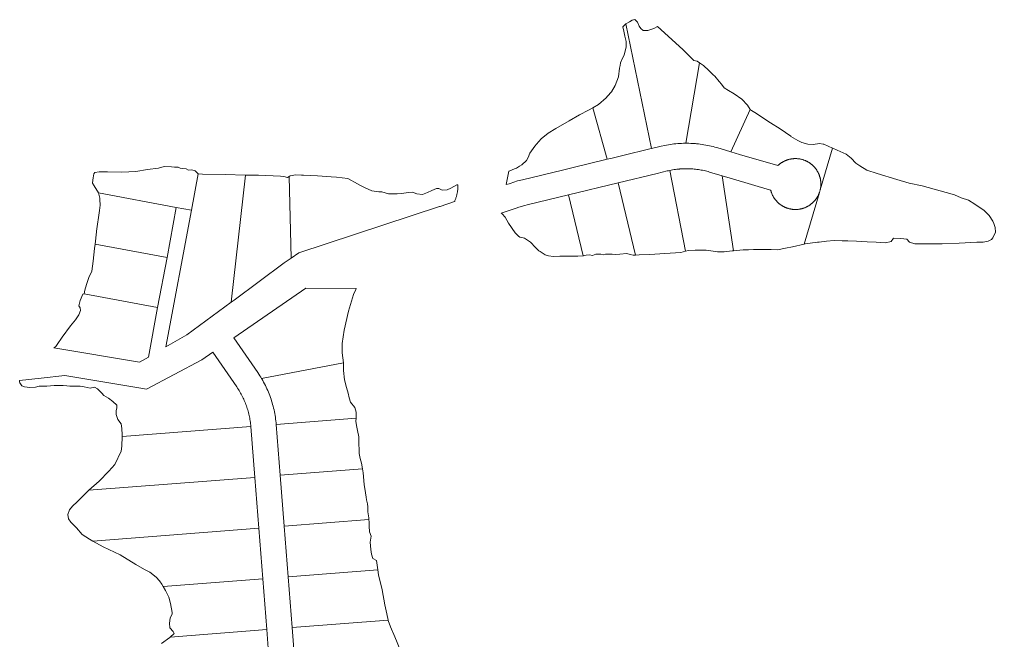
# Model space of a CAD drawing. Header units: feet. Extents: x 865220 to 2774701, y -2240498 to 961524.
# Drawn here: x 2772289 to 2774206, y 958506 to 959726 of the extents above; entities that cross this region are included whole.
import ezdxf

# ---------------------------------------------------------------- set-up
doc = ezdxf.new("R2010")
doc.units = ezdxf.units.FT
doc.header["$LTSCALE"] = 0.015
doc.header["$MEASUREMENT"] = 0
doc.layers.add('Parcels', color=7, linetype='Continuous', lineweight=0)

msp = doc.modelspace()

# ---------------------------------------------------------------- linework, layer by layer
at = {"layer": 'Parcels', "lineweight": 5, "ltscale": 100}
for p, q in [((2773492.3, 959724.2), (2773486.8, 959721.1)), ((2773494.6, 959724.9), (2773492.3, 959724.2)), ((2773497.2, 959725.6), (2773494.6, 959724.9)), ((2773502.5, 959720.2), (2773497.2, 959725.6)), ((2773480, 959717.1), (2773474, 959711.4)), ((2773474, 959711.4), (2773475.6, 959702.4)), ((2773486.8, 959721.1), (2773480, 959717.2)), ((2773480, 959717.2), (2773480, 959717.1)), ((2773480, 959717.1), (2773530.2, 959472.2)), ((2773505.9, 959712.8), (2773502.5, 959720.2)), ((2773509.3, 959708.2), (2773505.9, 959712.8)), ((2773514.1, 959703.7), (2773509.3, 959708.2)), ((2773523.2, 959703.8), (2773514.1, 959703.7)), ((2773534.6, 959707.9), (2773523.2, 959703.8)), ((2773541.6, 959711.6), (2773534.6, 959707.9)), ((2773541.8, 959711.7), (2773541.6, 959711.6)), ((2773591.7, 959666.7), (2773541.8, 959711.7)), ((2773475.6, 959702.4), (2773477.6, 959693.2)), ((2773477.6, 959693.2), (2773480.1, 959682.3)), ((2773480.5, 959671.8), (2773476.6, 959655.8)), ((2773480.1, 959682.3), (2773480.5, 959671.8)), ((2773613.4, 959644.9), (2773591.7, 959666.7)), ((2773472.7, 959648.2), (2773469.6, 959640.2)), ((2773476.6, 959655.8), (2773472.7, 959648.2)), ((2773467.6, 959630.3), (2773465.4, 959613)), ((2773468.6, 959635.4), (2773467.6, 959630.3)), ((2773469.6, 959640.2), (2773468.6, 959635.4)), ((2773624.1, 959640.8), (2773597.3, 959482.6)), ((2773619.9, 959643.7), (2773613.4, 959644.9)), ((2773624.1, 959640.8), (2773619.9, 959643.7)), ((2773624.1, 959640.8), (2773624.1, 959640.8)), ((2773632.1, 959635.1), (2773624.1, 959640.8)), ((2773642.5, 959625.5), (2773632.1, 959635.1)), ((2773465.4, 959613), (2773458.6, 959596.1)), ((2773651.5, 959617), (2773642.5, 959625.5)), ((2773654.2, 959614.5), (2773651.5, 959617)), ((2773663.3, 959603.6), (2773654.2, 959614.5)), ((2773458.6, 959596.1), (2773451.9, 959583.3)), ((2773667.6, 959598.3), (2773663.3, 959603.6)), ((2773672.9, 959591.7), (2773667.6, 959598.3)), ((2773681.3, 959586.4), (2773672.9, 959591.7)), ((2773441.2, 959571.9), (2773426.1, 959558.5)), ((2773443.9, 959574.8), (2773441.2, 959571.9)), ((2773451.9, 959583.3), (2773443.9, 959574.8)), ((2773692.6, 959579.7), (2773681.3, 959586.4)), ((2773707.3, 959569.2), (2773692.6, 959579.7)), ((2773718.4, 959557.6), (2773707.3, 959569.2)), ((2773414.8, 959552.2), (2773406.2, 959547.4)), ((2773426.1, 959558.5), (2773414.8, 959552.2)), ((2773443.1, 959451.1), (2773414.8, 959552.2)), ((2773723.6, 959548.8), (2773718.4, 959557.6)), ((2773388.9, 959538.7), (2773368.4, 959526.6)), ((2773406.2, 959547.4), (2773388.9, 959538.7)), ((2773686, 959465.8), (2773723.6, 959548.8)), ((2773724.2, 959547.9), (2773723.6, 959548.8)), ((2773723.6, 959548.8), (2773723.6, 959548.8)), ((2773726.4, 959546.7), (2773724.2, 959547.9)), ((2773732.9, 959543.1), (2773726.4, 959546.7)), ((2773764.1, 959522.7), (2773732.9, 959543.1)), ((2773368.4, 959526.6), (2773342, 959511.3)), ((2773782.8, 959510.6), (2773764.1, 959522.7)), ((2773327.2, 959502.2), (2773313.8, 959491.4)), ((2773342, 959511.3), (2773327.2, 959502.2)), ((2773803.4, 959496.2), (2773782.8, 959510.6)), ((2773803.8, 959496), (2773803.4, 959496.2)), ((2773817.2, 959487.7), (2773803.8, 959496)), ((2773301.4, 959477), (2773291.3, 959463)), ((2773304.2, 959481), (2773301.4, 959477)), ((2773313.8, 959491.4), (2773304.2, 959481)), ((2773530.2, 959472.2), (2773548.8, 959476.7)), ((2773548.8, 959476.7), (2773556, 959478.3)), ((2773556, 959478.3), (2773559.6, 959479)), ((2773559.6, 959479), (2773563.3, 959479.6)), ((2773563.3, 959479.6), (2773566.9, 959480.2)), ((2773566.9, 959480.2), (2773570.6, 959480.7)), ((2773570.6, 959480.7), (2773574.2, 959481.2)), ((2773574.2, 959481.2), (2773577.9, 959481.6)), ((2773577.9, 959481.6), (2773581.6, 959481.9)), ((2773581.6, 959481.9), (2773585.3, 959482.2)), ((2773585.3, 959482.2), (2773589, 959482.4)), ((2773589, 959482.4), (2773592.7, 959482.5)), ((2773592.7, 959482.5), (2773596.4, 959482.6)), ((2773596.4, 959482.6), (2773597.3, 959482.6)), ((2773597.3, 959482.6), (2773600, 959482.6)), ((2773600, 959482.6), (2773603.7, 959482.5)), ((2773603.7, 959482.5), (2773607.4, 959482.4)), ((2773607.4, 959482.4), (2773611.1, 959482.2)), ((2773611.1, 959482.2), (2773614.8, 959482)), ((2773614.8, 959482), (2773616.6, 959481.8)), ((2773616.6, 959481.8), (2773618.5, 959481.7)), ((2773618.5, 959481.7), (2773622.2, 959481.3)), ((2773622.2, 959481.3), (2773625.8, 959480.8)), ((2773625.8, 959480.8), (2773629.5, 959480.3)), ((2773629.5, 959480.3), (2773633.1, 959479.8)), ((2773633.1, 959479.8), (2773636.8, 959479.1)), ((2773636.8, 959479.1), (2773640.4, 959478.4)), ((2773640.4, 959478.4), (2773644, 959477.7)), ((2773644, 959477.7), (2773647.6, 959476.8)), ((2773647.6, 959476.8), (2773651.2, 959476)), ((2773651.2, 959476), (2773654.8, 959475)), ((2773654.8, 959475), (2773658.3, 959474)), ((2773658.3, 959474), (2773686, 959465.8)), ((2773825.5, 959484.1), (2773817.2, 959487.7)), ((2773836.8, 959480.5), (2773825.5, 959484.1)), ((2773847.8, 959479.9), (2773836.8, 959480.5)), ((2773859.7, 959482), (2773847.8, 959479.9)), ((2773867.4, 959481), (2773859.7, 959482)), ((2773868.3, 959480.9), (2773867.4, 959481)), ((2773877, 959476.7), (2773868.3, 959480.9)), ((2773885.5, 959472.9), (2773877, 959476.7)), ((2773288.1, 959454.9), (2773284.6, 959448.7)), ((2773291.3, 959463), (2773288.1, 959454.9)), ((2773452.6, 959453.4), (2773471.1, 959457.9)), ((2773471.1, 959457.9), (2773529.4, 959472)), ((2773529.4, 959472), (2773530.2, 959472.2)), ((2773530.2, 959472.2), (2773530.2, 959472.2)), ((2773686, 959465.8), (2773703.1, 959460.8)), ((2773703.1, 959460.8), (2773778.2, 959438.7)), ((2773861.4, 959390.9), (2773885.5, 959472.9)), ((2773885.5, 959472.9), (2773861.4, 959390.9)), ((2773885.5, 959472.9), (2773885.5, 959472.9)), ((2773885.9, 959472.8), (2773885.5, 959472.9)), ((2773894.5, 959469), (2773885.9, 959472.8)), ((2773912.2, 959461.4), (2773894.5, 959469)), ((2773922.1, 959453.2), (2773912.2, 959461.4)), ((2772573.5, 959437), (2772562.5, 959433.7)), ((2772588, 959436.5), (2772573.5, 959437)), ((2772593.3, 959435.6), (2772588, 959436.5)), ((2772600.5, 959435.5), (2772593.3, 959435.6)), ((2772604.6, 959433.8), (2772600.5, 959435.5)), ((2773271.1, 959437.3), (2773265, 959433.7)), ((2773275.6, 959439.9), (2773271.1, 959437.3)), ((2773284.6, 959448.7), (2773275.6, 959439.9)), ((2773373.9, 959434.4), (2773443.1, 959451.1)), ((2773443.1, 959451.1), (2773452.6, 959453.4)), ((2773443.1, 959451.1), (2773443.1, 959451.1)), ((2773778.2, 959438.7), (2773778.8, 959439.3)), ((2773778.8, 959439.3), (2773779.5, 959439.9)), ((2773779.5, 959439.9), (2773780.1, 959440.4)), ((2773780.1, 959440.4), (2773780.8, 959441)), ((2773780.8, 959441), (2773781.5, 959441.6)), ((2773781.5, 959441.6), (2773782.2, 959442.1)), ((2773782.2, 959442.1), (2773782.9, 959442.6)), ((2773782.9, 959442.6), (2773783.6, 959443.1)), ((2773783.6, 959443.1), (2773784.3, 959443.6)), ((2773784.3, 959443.6), (2773785, 959444.1)), ((2773785, 959444.1), (2773785.7, 959444.6)), ((2773785.7, 959444.6), (2773786.5, 959445.1)), ((2773786.5, 959445.1), (2773787.2, 959445.5)), ((2773787.2, 959445.5), (2773788, 959446)), ((2773788, 959446), (2773788.7, 959446.4)), ((2773788.7, 959446.4), (2773789.5, 959446.8)), ((2773789.5, 959446.8), (2773790.3, 959447.2)), ((2773790.3, 959447.2), (2773791.1, 959447.6)), ((2773791.1, 959447.6), (2773791.9, 959447.9)), ((2773791.9, 959447.9), (2773792.7, 959448.3)), ((2773792.7, 959448.3), (2773793.5, 959448.6)), ((2773793.5, 959448.6), (2773794.3, 959449)), ((2773794.3, 959449), (2773795.1, 959449.3)), ((2773795.1, 959449.3), (2773795.9, 959449.6)), ((2773795.9, 959449.6), (2773796.7, 959449.9)), ((2773796.7, 959449.9), (2773797.6, 959450.1)), ((2773797.6, 959450.1), (2773798.4, 959450.4)), ((2773798.4, 959450.4), (2773799.2, 959450.6)), ((2773799.2, 959450.6), (2773800.1, 959450.9)), ((2773800.1, 959450.9), (2773800.9, 959451.1)), ((2773800.9, 959451.1), (2773801.8, 959451.3)), ((2773801.8, 959451.3), (2773802.6, 959451.5)), ((2773802.6, 959451.5), (2773803.5, 959451.6)), ((2773803.5, 959451.6), (2773804.3, 959451.8)), ((2773804.3, 959451.8), (2773805.2, 959451.9)), ((2773805.2, 959451.9), (2773806.1, 959452)), ((2773806.1, 959452), (2773806.9, 959452.2)), ((2773806.9, 959452.2), (2773807.8, 959452.2)), ((2773807.8, 959452.2), (2773808.7, 959452.3)), ((2773808.7, 959452.3), (2773809.5, 959452.4)), ((2773809.5, 959452.4), (2773810.4, 959452.4)), ((2773810.4, 959452.4), (2773811.3, 959452.5)), ((2773811.3, 959452.5), (2773812.2, 959452.5)), ((2773812.2, 959452.5), (2773813, 959452.5)), ((2773813, 959452.5), (2773813.9, 959452.5)), ((2773813.9, 959452.5), (2773814.8, 959452.4)), ((2773814.8, 959452.4), (2773815.6, 959452.4)), ((2773815.6, 959452.4), (2773816.5, 959452.3)), ((2773816.5, 959452.3), (2773817.4, 959452.3)), ((2773817.4, 959452.3), (2773818.3, 959452.2)), ((2773818.3, 959452.2), (2773819.1, 959452.1)), ((2773819.1, 959452.1), (2773820, 959451.9)), ((2773820, 959451.9), (2773820.8, 959451.8)), ((2773820.8, 959451.8), (2773821.7, 959451.7)), ((2773821.7, 959451.7), (2773822.6, 959451.5)), ((2773822.6, 959451.5), (2773823.4, 959451.3)), ((2773823.4, 959451.3), (2773824.3, 959451.1)), ((2773824.3, 959451.1), (2773825.1, 959450.9)), ((2773825.1, 959450.9), (2773826, 959450.7)), ((2773826, 959450.7), (2773826.8, 959450.4)), ((2773826.8, 959450.4), (2773827.6, 959450.2)), ((2773827.6, 959450.2), (2773828.5, 959449.9)), ((2773828.5, 959449.9), (2773829.3, 959449.6)), ((2773829.3, 959449.6), (2773830.1, 959449.3)), ((2773830.1, 959449.3), (2773830.9, 959449)), ((2773830.9, 959449), (2773831.7, 959448.7)), ((2773831.7, 959448.7), (2773832.5, 959448.4)), ((2773832.5, 959448.4), (2773833.3, 959448)), ((2773833.3, 959448), (2773834.1, 959447.6)), ((2773834.1, 959447.6), (2773834.9, 959447.3)), ((2773834.9, 959447.3), (2773835.7, 959446.9)), ((2773835.7, 959446.9), (2773836.5, 959446.5)), ((2773836.5, 959446.5), (2773837.2, 959446)), ((2773837.2, 959446), (2773838, 959445.6)), ((2773838, 959445.6), (2773838.7, 959445.2)), ((2773838.7, 959445.2), (2773839.5, 959444.7)), ((2773839.5, 959444.7), (2773840.2, 959444.2)), ((2773840.2, 959444.2), (2773840.9, 959443.7)), ((2773840.9, 959443.7), (2773841.6, 959443.2)), ((2773841.6, 959443.2), (2773842.3, 959442.7)), ((2773842.3, 959442.7), (2773843, 959442.2)), ((2773843, 959442.2), (2773843.7, 959441.7)), ((2773843.7, 959441.7), (2773844.4, 959441.1)), ((2773844.4, 959441.1), (2773845.1, 959440.6)), ((2773845.1, 959440.6), (2773845.7, 959440)), ((2773845.7, 959440), (2773846.4, 959439.4)), ((2773846.4, 959439.4), (2773847, 959438.8)), ((2773847, 959438.8), (2773847.7, 959438.2)), ((2773847.7, 959438.2), (2773848.3, 959437.6)), ((2773848.3, 959437.6), (2773848.9, 959437)), ((2773848.9, 959437), (2773849.5, 959436.3)), ((2773849.5, 959436.3), (2773850.1, 959435.7)), ((2773850.1, 959435.7), (2773850.6, 959435)), ((2773850.6, 959435), (2773851.2, 959434.4)), ((2773931.1, 959443.6), (2773922.1, 959453.2)), ((2773938.9, 959438.4), (2773931.1, 959443.6)), ((2773952.9, 959429.6), (2773938.9, 959438.4)), ((2772435.4, 959422.2), (2772434.2, 959414.7)), ((2772436.9, 959425.3), (2772435.4, 959422.2)), ((2772446, 959426.6), (2772436.9, 959425.3)), ((2772462, 959426.4), (2772446, 959426.6)), ((2772489.9, 959426.1), (2772462, 959426.4)), ((2772517.5, 959426.8), (2772489.9, 959426.1)), ((2772540.5, 959430.8), (2772517.5, 959426.8)), ((2772562.5, 959433.7), (2772540.5, 959430.8)), ((2772608.9, 959432.7), (2772604.6, 959433.8)), ((2772616.2, 959432.1), (2772608.9, 959432.7)), ((2772621, 959430), (2772616.2, 959432.1)), ((2772627.8, 959430.3), (2772621, 959430)), ((2772626.7, 959351.2), (2772640, 959422.5)), ((2772634.1, 959428.4), (2772627.8, 959430.3)), ((2772640, 959422.5), (2772634.1, 959428.4)), ((2772640.3, 959422.2), (2772640, 959422.5)), ((2772640, 959422.5), (2772640, 959422.5)), ((2772648.7, 959422), (2772640.3, 959422.2)), ((2772693, 959421), (2772648.7, 959422)), ((2772732.9, 959420.2), (2772693, 959421)), ((2772704.6, 959170.3), (2772732.9, 959420.2)), ((2772750.4, 959419.9), (2772732.9, 959420.2)), ((2772758.3, 959419.6), (2772750.4, 959419.9)), ((2772801.9, 959418), (2772758.3, 959419.6)), ((2772808, 959417.2), (2772801.9, 959418)), ((2772815.5, 959415), (2772808, 959417.2)), ((2772818.7, 959417.1), (2772815.5, 959415)), ((2772821, 959418.6), (2772818.7, 959417.1)), ((2772818.7, 959417.1), (2772822.9, 959257.2)), ((2772822.9, 959257.2), (2772818.7, 959417.1)), ((2772818.7, 959417.1), (2772818.7, 959417.1)), ((2772831.7, 959420.8), (2772821, 959418.6)), ((2772843.1, 959419.8), (2772831.7, 959420.8)), ((2772846.6, 959419.6), (2772843.1, 959419.8)), ((2772874.1, 959418.3), (2772846.6, 959419.6)), ((2772892.4, 959417.1), (2772874.1, 959418.3)), ((2772901, 959416.7), (2772892.4, 959417.1)), ((2772911.8, 959416.1), (2772901, 959416.7)), ((2772933.8, 959413.1), (2772911.8, 959416.1)), ((2773249.8, 959427.5), (2773245.1, 959401.4)), ((2773251.9, 959428.5), (2773249.8, 959427.5)), ((2773261.2, 959432.2), (2773251.9, 959428.5)), ((2773265, 959433.7), (2773261.2, 959432.2)), ((2773276.8, 959410.9), (2773355.4, 959429.9)), ((2773355.4, 959429.9), (2773373.9, 959434.4)), ((2773541.1, 959423.4), (2773464.4, 959404.8)), ((2773560.6, 959428.1), (2773541.1, 959423.4)), ((2773563.3, 959428.7), (2773560.6, 959428.1)), ((2773565.9, 959429.3), (2773563.3, 959428.7)), ((2773566.1, 959429.3), (2773565.9, 959429.3)), ((2773565.9, 959429.3), (2773597, 959270.6)), ((2773597, 959270.6), (2773565.9, 959429.3)), ((2773568.8, 959429.9), (2773566.1, 959429.3)), ((2773571.6, 959430.3), (2773568.8, 959429.9)), ((2773574.4, 959430.8), (2773571.6, 959430.3)), ((2773577.2, 959431.2), (2773574.4, 959430.8)), ((2773580, 959431.5), (2773577.2, 959431.2)), ((2773582.8, 959431.8), (2773580, 959431.5)), ((2773584.9, 959432), (2773582.8, 959431.8)), ((2773585.6, 959432.1), (2773584.9, 959432)), ((2773588.4, 959432.3), (2773585.6, 959432.1)), ((2773591.2, 959432.4), (2773588.4, 959432.3)), ((2773594.1, 959432.5), (2773591.2, 959432.4)), ((2773596.9, 959432.6), (2773594.1, 959432.5)), ((2773599.7, 959432.6), (2773596.9, 959432.6)), ((2773602.5, 959432.6), (2773599.7, 959432.6)), ((2773605.3, 959432.5), (2773602.5, 959432.6)), ((2773608.1, 959432.3), (2773605.3, 959432.5)), ((2773611, 959432.1), (2773608.1, 959432.3)), ((2773613.8, 959431.9), (2773611, 959432.1)), ((2773616.6, 959431.6), (2773613.8, 959431.9)), ((2773619.4, 959431.3), (2773616.6, 959431.6)), ((2773622.2, 959430.9), (2773619.4, 959431.3)), ((2773625, 959430.4), (2773622.2, 959430.9)), ((2773627.7, 959430), (2773625, 959430.4)), ((2773630.5, 959429.4), (2773627.7, 959430)), ((2773633.3, 959428.8), (2773630.5, 959429.4)), ((2773636, 959428.2), (2773633.3, 959428.8)), ((2773638.7, 959427.5), (2773636, 959428.2)), ((2773641.5, 959426.8), (2773638.7, 959427.5)), ((2773644.2, 959426), (2773641.5, 959426.8)), ((2773668.6, 959418.9), (2773644.2, 959426)), ((2773644.2, 959426), (2773644.2, 959426)), ((2773689, 959412.8), (2773668.6, 959418.9)), ((2773668.6, 959418.9), (2773690.9, 959271.3)), ((2773851.2, 959434.4), (2773851.7, 959433.7)), ((2773851.7, 959433.7), (2773852.3, 959433)), ((2773852.3, 959433), (2773852.8, 959432.3)), ((2773852.8, 959432.3), (2773853.3, 959431.6)), ((2773853.3, 959431.6), (2773853.8, 959430.9)), ((2773853.8, 959430.9), (2773854.3, 959430.2)), ((2773854.3, 959430.2), (2773854.8, 959429.4)), ((2773854.8, 959429.4), (2773855.3, 959428.7)), ((2773855.3, 959428.7), (2773855.7, 959427.9)), ((2773855.7, 959427.9), (2773856.1, 959427.2)), ((2773856.1, 959427.2), (2773856.6, 959426.4)), ((2773856.6, 959426.4), (2773857, 959425.6)), ((2773857, 959425.6), (2773857.4, 959424.9)), ((2773857.4, 959424.9), (2773857.8, 959424.1)), ((2773857.8, 959424.1), (2773858.1, 959423.3)), ((2773858.1, 959423.3), (2773858.5, 959422.5)), ((2773858.5, 959422.5), (2773858.8, 959421.7)), ((2773858.8, 959421.7), (2773859.2, 959420.9)), ((2773859.2, 959420.9), (2773859.5, 959420.1)), ((2773859.5, 959420.1), (2773859.8, 959419.3)), ((2773859.8, 959419.3), (2773860.1, 959418.4)), ((2773860.1, 959418.4), (2773860.3, 959417.6)), ((2773860.3, 959417.6), (2773860.6, 959416.8)), ((2773860.6, 959416.8), (2773860.8, 959415.9)), ((2773860.8, 959415.9), (2773861.1, 959415.1)), ((2773973.4, 959422.9), (2773952.9, 959429.6)), ((2774011.8, 959411.1), (2773973.4, 959422.9)), ((2772433.3, 959410.2), (2772432.5, 959404.3)), ((2772432.5, 959404.3), (2772435.8, 959399)), ((2772434.2, 959414.7), (2772433.3, 959410.2)), ((2772435.8, 959399), (2772444.5, 959385.2)), ((2772952.6, 959402.9), (2772933.8, 959413.1)), ((2772958.8, 959399.5), (2772952.6, 959402.9)), ((2772966.8, 959395.8), (2772958.8, 959399.5)), ((2773148.2, 959401), (2773136.2, 959394.5)), ((2773150.2, 959401.1), (2773148.2, 959401)), ((2773150.1, 959397.9), (2773150.2, 959399.4)), ((2773150.2, 959396.3), (2773150.1, 959397.9)), ((2773150.2, 959400.8), (2773150.2, 959401.1)), ((2773150.2, 959399.4), (2773150.2, 959400.8)), ((2773245.1, 959401.4), (2773250.6, 959403.2)), ((2773250.6, 959403.2), (2773252.4, 959403.8)), ((2773252.4, 959403.8), (2773267, 959408.5)), ((2773267, 959408.5), (2773276.8, 959410.9)), ((2773464.4, 959404.8), (2773367.2, 959381.3)), ((2773498.7, 959262.8), (2773464.4, 959404.8)), ((2773764.1, 959390.7), (2773689, 959412.8)), ((2773861.1, 959415.1), (2773861.3, 959414.2)), ((2773861.3, 959414.2), (2773861.5, 959413.4)), ((2773861.5, 959413.4), (2773861.7, 959412.5)), ((2773861.7, 959412.5), (2773861.8, 959411.7)), ((2773861.8, 959411.7), (2773862, 959410.8)), ((2773862, 959410.8), (2773862.1, 959410)), ((2773862.1, 959410), (2773862.2, 959409.1)), ((2773862.2, 959409.1), (2773862.3, 959408.2)), ((2773862.3, 959408.2), (2773862.4, 959407.4)), ((2773862.4, 959396.9), (2773862.3, 959396)), ((2773862.4, 959407.4), (2773862.5, 959406.5)), ((2773862.5, 959398.6), (2773862.4, 959397.8)), ((2773862.4, 959397.8), (2773862.4, 959396.9)), ((2773862.5, 959406.5), (2773862.6, 959405.6)), ((2773862.6, 959399.5), (2773862.5, 959398.6)), ((2773862.6, 959405.6), (2773862.6, 959404.8)), ((2773862.6, 959404.8), (2773862.7, 959403.9)), ((2773862.7, 959401.3), (2773862.6, 959400.4)), ((2773862.6, 959400.4), (2773862.6, 959399.5)), ((2773862.7, 959403.9), (2773862.7, 959403)), ((2773862.7, 959403), (2773862.7, 959402.1)), ((2773862.7, 959402.1), (2773862.7, 959401.3)), ((2774035.9, 959404), (2774011.8, 959411.1)), ((2774061.4, 959398.7), (2774035.9, 959404)), ((2774085, 959392.7), (2774061.4, 959398.7)), ((2772597.2, 959356.7), (2772444.5, 959385.2)), ((2772444.5, 959385.2), (2772444.7, 959384.9)), ((2772444.7, 959384.9), (2772447.2, 959375)), ((2772981, 959389.1), (2772966.8, 959395.8)), ((2772994.9, 959386.9), (2772981, 959389.1)), ((2773000.9, 959387), (2772994.9, 959386.9)), ((2773013.7, 959383.4), (2773000.9, 959387)), ((2773023.4, 959383.1), (2773013.7, 959383.4)), ((2773031, 959383.3), (2773023.4, 959383.1)), ((2773039.7, 959384.2), (2773031, 959383.3)), ((2773052.3, 959386), (2773039.7, 959384.2)), ((2773060.7, 959386.2), (2773052.3, 959386)), ((2773069.6, 959383.1), (2773060.7, 959386.2)), ((2773080.8, 959382.1), (2773069.6, 959383.1)), ((2773090.1, 959385.9), (2773080.8, 959382.1)), ((2773098.8, 959389.8), (2773090.1, 959385.9)), ((2773107.7, 959393.6), (2773098.8, 959389.8)), ((2773111.7, 959393.6), (2773107.7, 959393.6)), ((2773107.7, 959393.6), (2773107.7, 959393.6)), ((2773112.8, 959393.6), (2773111.7, 959393.6)), ((2773117.9, 959391.3), (2773112.8, 959393.6)), ((2773119.4, 959390.6), (2773117.9, 959391.3)), ((2773129, 959391), (2773119.4, 959390.6)), ((2773136.2, 959394.5), (2773129, 959391)), ((2773146.7, 959376.7), (2773147.1, 959378.1)), ((2773147.1, 959378.1), (2773147.5, 959379.5)), ((2773147.5, 959379.5), (2773147.8, 959380.9)), ((2773147.8, 959380.9), (2773148.1, 959382.3)), ((2773148.1, 959382.3), (2773148.4, 959383.7)), ((2773148.4, 959383.7), (2773148.7, 959385.1)), ((2773148.7, 959385.1), (2773149, 959386.5)), ((2773149, 959386.5), (2773149.2, 959387.9)), ((2773149.2, 959387.9), (2773149.4, 959389.4)), ((2773149.4, 959389.4), (2773149.6, 959390.8)), ((2773149.6, 959390.8), (2773149.8, 959392.2)), ((2773149.8, 959392.2), (2773149.9, 959393.6)), ((2773149.9, 959393.6), (2773150, 959395.1)), ((2773150, 959395.1), (2773150.2, 959396.3)), ((2773367.2, 959381.3), (2773288.6, 959362.3)), ((2773396.1, 959261.6), (2773367.2, 959381.3)), ((2773367.2, 959381.3), (2773367.2, 959381.3)), ((2773367.2, 959381.3), (2773396.1, 959261.6)), ((2773764.3, 959389.9), (2773764.1, 959390.7)), ((2773764.1, 959390.7), (2773764.1, 959390.7)), ((2773764.5, 959389), (2773764.3, 959389.9)), ((2773764.8, 959388.2), (2773764.5, 959389)), ((2773765, 959387.4), (2773764.8, 959388.2)), ((2773765.3, 959386.5), (2773765, 959387.4)), ((2773765.6, 959385.7), (2773765.3, 959386.5)), ((2773765.9, 959384.9), (2773765.6, 959385.7)), ((2773766.2, 959384.1), (2773765.9, 959384.9)), ((2773766.5, 959383.3), (2773766.2, 959384.1)), ((2773766.9, 959382.5), (2773766.5, 959383.3)), ((2773767.2, 959381.7), (2773766.9, 959382.5)), ((2773767.6, 959380.9), (2773767.2, 959381.7)), ((2773768, 959380.1), (2773767.6, 959380.9)), ((2773768.4, 959379.3), (2773768, 959380.1)), ((2773768.8, 959378.6), (2773768.4, 959379.3)), ((2773769.2, 959377.8), (2773768.8, 959378.6)), ((2773769.6, 959377), (2773769.2, 959377.8)), ((2773830, 959284.5), (2773859.9, 959385.9)), ((2773856.2, 959377.9), (2773855.8, 959377.2)), ((2773856.7, 959378.7), (2773856.2, 959377.9)), ((2773857.1, 959379.5), (2773856.7, 959378.7)), ((2773857.5, 959380.3), (2773857.1, 959379.5)), ((2773857.8, 959381), (2773857.5, 959380.3)), ((2773858.2, 959381.8), (2773857.8, 959381)), ((2773858.6, 959382.6), (2773858.2, 959381.8)), ((2773858.9, 959383.4), (2773858.6, 959382.6)), ((2773859.2, 959384.2), (2773858.9, 959383.4)), ((2773859.5, 959385.1), (2773859.2, 959384.2)), ((2773859.9, 959385.9), (2773859.5, 959385.1)), ((2773861.4, 959390.9), (2773859.9, 959385.9)), ((2773861.5, 959391.7), (2773861.4, 959390.9)), ((2773861.7, 959392.6), (2773861.5, 959391.7)), ((2773861.8, 959393.5), (2773861.7, 959392.6)), ((2773862, 959394.3), (2773861.8, 959393.5)), ((2773862.1, 959395.2), (2773862, 959394.3)), ((2773862.3, 959396), (2773862.1, 959395.2)), ((2774109, 959386.1), (2774085, 959392.7)), ((2774125.3, 959381.2), (2774109, 959386.1)), ((2774137.9, 959375.1), (2774125.3, 959381.2)), ((2772447.5, 959361.2), (2772446.1, 959350.4)), ((2772447.2, 959375), (2772447.3, 959372.1)), ((2772447.3, 959372.1), (2772447.5, 959361.2)), ((2772837.6, 959267.3), (2773113.8, 959358.2)), ((2773113.8, 959358.2), (2773115.2, 959358.6)), ((2773115.2, 959358.6), (2773143.5, 959368)), ((2773143.5, 959368), (2773143.7, 959368.5)), ((2773143.7, 959368.5), (2773144.3, 959369.9)), ((2773144.3, 959369.9), (2773144.8, 959371.2)), ((2773144.8, 959371.2), (2773145.3, 959372.6)), ((2773145.3, 959372.6), (2773145.8, 959374)), ((2773145.8, 959374), (2773146.2, 959375.3)), ((2773146.2, 959375.3), (2773146.7, 959376.7)), ((2773278.7, 959359.9), (2773267.7, 959356.2)), ((2773288.6, 959362.3), (2773278.7, 959359.9)), ((2773770.1, 959376.3), (2773769.6, 959377)), ((2773770.6, 959375.6), (2773770.1, 959376.3)), ((2773771, 959374.8), (2773770.6, 959375.6)), ((2773771.5, 959374.1), (2773771, 959374.8)), ((2773772, 959373.4), (2773771.5, 959374.1)), ((2773772.5, 959372.7), (2773772, 959373.4)), ((2773773.1, 959372), (2773772.5, 959372.7)), ((2773773.6, 959371.3), (2773773.1, 959372)), ((2773774.2, 959370.6), (2773773.6, 959371.3)), ((2773774.7, 959370), (2773774.2, 959370.6)), ((2773775.3, 959369.3), (2773774.7, 959370)), ((2773775.9, 959368.6), (2773775.3, 959369.3)), ((2773776.5, 959368), (2773775.9, 959368.6)), ((2773777.1, 959367.4), (2773776.5, 959368)), ((2773777.7, 959366.8), (2773777.1, 959367.4)), ((2773778.3, 959366.2), (2773777.7, 959366.8)), ((2773779, 959365.6), (2773778.3, 959366.2)), ((2773779.6, 959365), (2773779, 959365.6)), ((2773780.3, 959364.4), (2773779.6, 959365)), ((2773780.9, 959363.9), (2773780.3, 959364.4)), ((2773781.6, 959363.3), (2773780.9, 959363.9)), ((2773782.3, 959362.8), (2773781.6, 959363.3)), ((2773783, 959362.2), (2773782.3, 959362.8)), ((2773783.7, 959361.7), (2773783, 959362.2)), ((2773784.4, 959361.2), (2773783.7, 959361.7)), ((2773785.2, 959360.8), (2773784.4, 959361.2)), ((2773785.9, 959360.3), (2773785.2, 959360.8)), ((2773786.6, 959359.8), (2773785.9, 959360.3)), ((2773787.4, 959359.4), (2773786.6, 959359.8)), ((2773788.1, 959358.9), (2773787.4, 959359.4)), ((2773788.9, 959358.5), (2773788.1, 959358.9)), ((2773789.7, 959358.1), (2773788.9, 959358.5)), ((2773836.6, 959358.6), (2773835.8, 959358.2)), ((2773837.4, 959359), (2773836.6, 959358.6)), ((2773838.1, 959359.5), (2773837.4, 959359)), ((2773838.9, 959359.9), (2773838.1, 959359.5)), ((2773839.6, 959360.4), (2773838.9, 959359.9)), ((2773840.3, 959360.8), (2773839.6, 959360.4)), ((2773841.1, 959361.3), (2773840.3, 959360.8)), ((2773841.8, 959361.8), (2773841.1, 959361.3)), ((2773842.5, 959362.3), (2773841.8, 959361.8)), ((2773843.2, 959362.9), (2773842.5, 959362.3)), ((2773843.9, 959363.4), (2773843.2, 959362.9)), ((2773844.5, 959364), (2773843.9, 959363.4)), ((2773845.2, 959364.5), (2773844.5, 959364)), ((2773845.9, 959365.1), (2773845.2, 959364.5)), ((2773846.5, 959365.7), (2773845.9, 959365.1)), ((2773847.2, 959366.3), (2773846.5, 959365.7)), ((2773847.8, 959366.9), (2773847.2, 959366.3)), ((2773848.4, 959367.5), (2773847.8, 959366.9)), ((2773849, 959368.1), (2773848.4, 959367.5)), ((2773849.6, 959368.8), (2773849, 959368.1)), ((2773850.2, 959369.4), (2773849.6, 959368.8)), ((2773850.7, 959370.1), (2773850.2, 959369.4)), ((2773851.3, 959370.8), (2773850.7, 959370.1)), ((2773851.9, 959371.4), (2773851.3, 959370.8)), ((2773852.4, 959372.1), (2773851.9, 959371.4)), ((2773852.9, 959372.8), (2773852.4, 959372.1)), ((2773853.4, 959373.5), (2773852.9, 959372.8)), ((2773853.9, 959374.2), (2773853.4, 959373.5)), ((2773854.4, 959375), (2773853.9, 959374.2)), ((2773854.9, 959375.7), (2773854.4, 959375)), ((2773855.3, 959376.4), (2773854.9, 959375.7)), ((2773855.8, 959377.2), (2773855.3, 959376.4)), ((2774152.3, 959370.5), (2774137.9, 959375.1)), ((2774164.7, 959363.1), (2774152.3, 959370.5)), ((2774183.1, 959350.6), (2774164.7, 959363.1)), ((2772446.1, 959350.4), (2772440.7, 959309.7)), ((2772626.7, 959351.2), (2772576.6, 959082.6)), ((2772578.9, 959258.4), (2772597.2, 959356.7)), ((2772597.2, 959356.7), (2772626.7, 959351.2)), ((2772597.2, 959356.7), (2772597.2, 959356.7)), ((2773266.2, 959355.7), (2773235, 959345.4)), ((2773235, 959345.4), (2773236.8, 959344.1)), ((2773236.8, 959344.1), (2773242.7, 959337.5)), ((2773267.7, 959356.2), (2773266.2, 959355.7)), ((2773790.4, 959357.7), (2773789.7, 959358.1)), ((2773791.2, 959357.3), (2773790.4, 959357.7)), ((2773792, 959357), (2773791.2, 959357.3)), ((2773792.8, 959356.6), (2773792, 959357)), ((2773793.6, 959356.3), (2773792.8, 959356.6)), ((2773794.4, 959355.9), (2773793.6, 959356.3)), ((2773795.2, 959355.6), (2773794.4, 959355.9)), ((2773796.1, 959355.3), (2773795.2, 959355.6)), ((2773796.9, 959355), (2773796.1, 959355.3)), ((2773797.7, 959354.8), (2773796.9, 959355)), ((2773798.6, 959354.5), (2773797.7, 959354.8)), ((2773799.4, 959354.3), (2773798.6, 959354.5)), ((2773800.2, 959354.1), (2773799.4, 959354.3)), ((2773801.1, 959353.9), (2773800.2, 959354.1)), ((2773801.9, 959353.7), (2773801.1, 959353.9)), ((2773802.8, 959353.5), (2773801.9, 959353.7)), ((2773803.6, 959353.3), (2773802.8, 959353.5)), ((2773804.5, 959353.2), (2773803.6, 959353.3)), ((2773805.4, 959353), (2773804.5, 959353.2)), ((2773806.2, 959352.9), (2773805.4, 959353)), ((2773807.1, 959352.8), (2773806.2, 959352.9)), ((2773808, 959352.7), (2773807.1, 959352.8)), ((2773808.8, 959352.6), (2773808, 959352.7)), ((2773809.7, 959352.6), (2773808.8, 959352.6)), ((2773810.6, 959352.5), (2773809.7, 959352.6)), ((2773811.5, 959352.5), (2773810.6, 959352.5)), ((2773812.3, 959352.5), (2773811.5, 959352.5)), ((2773813.2, 959352.5), (2773812.3, 959352.5)), ((2773814.1, 959352.5), (2773813.2, 959352.5)), ((2773814.9, 959352.5), (2773814.1, 959352.5)), ((2773815.8, 959352.6), (2773814.9, 959352.5)), ((2773816.7, 959352.7), (2773815.8, 959352.6)), ((2773817.6, 959352.7), (2773816.7, 959352.7)), ((2773818.4, 959352.8), (2773817.6, 959352.7)), ((2773819.3, 959352.9), (2773818.4, 959352.8)), ((2773820.1, 959353.1), (2773819.3, 959352.9)), ((2773821, 959353.2), (2773820.1, 959353.1)), ((2773821.9, 959353.3), (2773821, 959353.2)), ((2773822.7, 959353.5), (2773821.9, 959353.3)), ((2773823.6, 959353.7), (2773822.7, 959353.5)), ((2773824.4, 959353.9), (2773823.6, 959353.7)), ((2773825.3, 959354.1), (2773824.4, 959353.9)), ((2773826.1, 959354.3), (2773825.3, 959354.1)), ((2773827, 959354.6), (2773826.1, 959354.3)), ((2773827.8, 959354.8), (2773827, 959354.6)), ((2773828.6, 959355.1), (2773827.8, 959354.8)), ((2773829.4, 959355.4), (2773828.6, 959355.1)), ((2773830.3, 959355.7), (2773829.4, 959355.4)), ((2773831.1, 959356), (2773830.3, 959355.7)), ((2773831.9, 959356.3), (2773831.1, 959356)), ((2773832.7, 959356.7), (2773831.9, 959356.3)), ((2773833.5, 959357), (2773832.7, 959356.7)), ((2773834.3, 959357.4), (2773833.5, 959357)), ((2773835.1, 959357.8), (2773834.3, 959357.4)), ((2773835.8, 959358.2), (2773835.1, 959357.8)), ((2774193.4, 959341), (2774183.1, 959350.6)), ((2774200.5, 959329.4), (2774193.4, 959341)), ((2773242.7, 959337.5), (2773249.3, 959325.4)), ((2773249.3, 959325.4), (2773262.2, 959306.7)), ((2774202.2, 959325.1), (2774200.5, 959329.4)), ((2774205.2, 959317.4), (2774202.2, 959325.1)), ((2772440.6, 959308.5), (2772437.8, 959284.7)), ((2772440.7, 959309.7), (2772440.6, 959308.5)), ((2773262.2, 959306.7), (2773268.8, 959299.8)), ((2774200.2, 959296.8), (2774205.5, 959308.1)), ((2774205.5, 959308.1), (2774205.2, 959317.4)), ((2772437.8, 959284.7), (2772436.8, 959276)), ((2772578.9, 959258.4), (2772437.8, 959284.7)), ((2773268.8, 959299.8), (2773271.9, 959298.3)), ((2773271.9, 959298.3), (2773275.3, 959297.3)), ((2773275.3, 959297.3), (2773280.9, 959295.9)), ((2773280.9, 959295.9), (2773292.5, 959288.4)), ((2773292.5, 959288.4), (2773302.6, 959278)), ((2773807.2, 959279), (2773830, 959284.5)), ((2773830, 959284.5), (2773831.7, 959284.9)), ((2773830, 959284.5), (2773830, 959284.5)), ((2773831.7, 959284.9), (2773856.2, 959288.1)), ((2773856.2, 959288.1), (2773859.4, 959288.5)), ((2773859.4, 959288.5), (2773873.9, 959290.1)), ((2773873.9, 959290.1), (2773888.6, 959291.3)), ((2773888.6, 959291.3), (2773904.4, 959291.2)), ((2773904.4, 959291.2), (2773915.6, 959291.1)), ((2773915.6, 959291.1), (2773932.9, 959290.1)), ((2773932.9, 959290.1), (2773953.5, 959289.1)), ((2773953.5, 959289.1), (2773971, 959288.2)), ((2773971, 959288.2), (2773989.3, 959287)), ((2773989.3, 959287), (2774000.9, 959289.4)), ((2774000.9, 959289.4), (2774005.6, 959296.5)), ((2774005.6, 959296.5), (2774019.5, 959295.7)), ((2774019.5, 959295.7), (2774019.9, 959295.6)), ((2774019.9, 959295.6), (2774031.5, 959294.4)), ((2774031.5, 959294.4), (2774036.7, 959288.2)), ((2774036.7, 959288.2), (2774046.9, 959285.3)), ((2774046.9, 959285.3), (2774061.1, 959285)), ((2774061.1, 959285), (2774073, 959284.9)), ((2774073, 959284.9), (2774100.7, 959285.2)), ((2774100.7, 959285.2), (2774134.3, 959286.5)), ((2774134.3, 959286.5), (2774169.1, 959288.5)), ((2774169.1, 959288.5), (2774181, 959288.4)), ((2774181, 959288.4), (2774190.9, 959290.1)), ((2774190.9, 959290.1), (2774197.8, 959293.8)), ((2774197.8, 959293.8), (2774200.2, 959296.8)), ((2772436.8, 959276), (2772433.8, 959251)), ((2772822.9, 959257.2), (2772837.6, 959267.3)), ((2773302.6, 959278), (2773308.9, 959271.5)), ((2773308.9, 959271.5), (2773311.8, 959269.7)), ((2773311.8, 959269.7), (2773321.2, 959263.6)), ((2773321.2, 959263.6), (2773327.9, 959261.5)), ((2773396.8, 959261.7), (2773402.1, 959263.1)), ((2773402.1, 959263.1), (2773408.1, 959263.4)), ((2773408.1, 959263.4), (2773414.2, 959262.2)), ((2773414.2, 959262.2), (2773421.1, 959264.7)), ((2773421.1, 959264.7), (2773427.7, 959264.6)), ((2773427.7, 959264.6), (2773430.8, 959264.6)), ((2773430.8, 959264.6), (2773435.2, 959263.7)), ((2773435.2, 959263.7), (2773440.1, 959264.8)), ((2773440.1, 959264.8), (2773445.8, 959265)), ((2773445.8, 959265), (2773453.1, 959264.5)), ((2773453.1, 959264.5), (2773460.4, 959264.1)), ((2773460.4, 959264.1), (2773468, 959264.8)), ((2773468, 959264.8), (2773481.5, 959266.1)), ((2773481.5, 959266.1), (2773488.1, 959264.2)), ((2773488.1, 959264.2), (2773494.4, 959262.6)), ((2773494.4, 959262.6), (2773498.7, 959262.8)), ((2773498.7, 959262.8), (2773506.1, 959263.3)), ((2773498.7, 959262.8), (2773498.7, 959262.8)), ((2773506.1, 959263.3), (2773525.6, 959263.8)), ((2773525.6, 959263.8), (2773536.7, 959264.6)), ((2773536.7, 959264.6), (2773556.1, 959266)), ((2773556.1, 959266), (2773587.7, 959268.2)), ((2773587.7, 959268.2), (2773597, 959270.6)), ((2773597, 959270.6), (2773603.1, 959272.2)), ((2773597, 959270.6), (2773597, 959270.6)), ((2773603.1, 959272.2), (2773616, 959272.9)), ((2773616, 959272.9), (2773627.1, 959272.5)), ((2773627.1, 959272.5), (2773630.5, 959272.5)), ((2773630.5, 959272.5), (2773637.3, 959272.4)), ((2773637.3, 959272.4), (2773646.6, 959271.3)), ((2773646.6, 959271.3), (2773659.8, 959269.2)), ((2773659.8, 959269.2), (2773673.1, 959269.5)), ((2773673.1, 959269.5), (2773688.5, 959271.1)), ((2773688.5, 959271.1), (2773690.9, 959271.3)), ((2773690.9, 959271.3), (2773710, 959273)), ((2773710, 959273), (2773720.5, 959273.3)), ((2773720.5, 959273.3), (2773730.3, 959273.7)), ((2773730.3, 959273.7), (2773749.1, 959273.7)), ((2773749.1, 959273.7), (2773765.1, 959273.7)), ((2773765.1, 959273.7), (2773777.5, 959273.5)), ((2773777.5, 959273.5), (2773793.1, 959276.3)), ((2773793.1, 959276.3), (2773807.2, 959279)), ((2772433.8, 959251), (2772431.1, 959231.4)), ((2772560.5, 959160.1), (2772578.9, 959258.4)), ((2772578.9, 959258.4), (2772578.9, 959258.4)), ((2772710.5, 959174.7), (2772808.8, 959247.5)), ((2772808.8, 959247.5), (2772822.9, 959257.2)), ((2773327.9, 959261.5), (2773337.9, 959260.2)), ((2773337.9, 959260.2), (2773350.1, 959260.7)), ((2773350.1, 959260.7), (2773360.3, 959260.9)), ((2773360.3, 959260.9), (2773366.5, 959261.1)), ((2773366.5, 959261.1), (2773385.7, 959261.1)), ((2773385.7, 959261.1), (2773396.1, 959261.6)), ((2773396.1, 959261.6), (2773396.8, 959261.7)), ((2772431.1, 959231.4), (2772425.3, 959219.2)), ((2772420.8, 959204.9), (2772417.4, 959194.2)), ((2772425.3, 959219.2), (2772420.8, 959204.9)), ((2772413.7, 959186.1), (2772408.4, 959173.6)), ((2772416.1, 959187), (2772413.7, 959186.1)), ((2772417.4, 959194.2), (2772416.1, 959187)), ((2772560.5, 959160.1), (2772416.1, 959187)), ((2772416.1, 959187), (2772416.1, 959187)), ((2772851.7, 959198), (2772710.1, 959100.5)), ((2772950.3, 959197.4), (2772851.7, 959198)), ((2772945.3, 959185.4), (2772949.5, 959195.2)), ((2772949.5, 959195.2), (2772950.3, 959197.4)), ((2772408.4, 959173.6), (2772405.6, 959163.3)), ((2772618.1, 959106.2), (2772704.6, 959170.3)), ((2772704.6, 959170.3), (2772710.5, 959174.7)), ((2772935.1, 959152.8), (2772945.3, 959185.4)), ((2772409.3, 959154.2), (2772405.5, 959145.6)), ((2772405.6, 959163.3), (2772405.7, 959163.1)), ((2772405.7, 959163.1), (2772408.3, 959159.4)), ((2772408.3, 959159.4), (2772409.3, 959154.2)), ((2772542.4, 959062.8), (2772560.5, 959160.1)), ((2772560.5, 959160.1), (2772560.5, 959160.1)), ((2772926.8, 959115.4), (2772935.1, 959152.8)), ((2772399.3, 959135.5), (2772389.1, 959123.7)), ((2772405.5, 959145.6), (2772399.3, 959135.5)), ((2772389.1, 959123.7), (2772372.8, 959101.8)), ((2772922.6, 959089.3), (2772926.8, 959115.4)), ((2772372.8, 959101.8), (2772363.4, 959087.4)), ((2772576.6, 959082.6), (2772618.1, 959106.2)), ((2772710.1, 959100.5), (2772757, 959032.3)), ((2772360.6, 959083.2), (2772357, 959080.7)), ((2772357, 959080.7), (2772524.7, 959052.6)), ((2772363.4, 959087.4), (2772360.6, 959083.2)), ((2772668.9, 959072.2), (2772647.1, 959057.2)), ((2772715.9, 959004), (2772668.9, 959072.2)), ((2772922.8, 959070.8), (2772922.6, 959089.3)), ((2772925.6, 959051.6), (2772922.8, 959070.8)), ((2772524.7, 959052.6), (2772542.4, 959062.8)), ((2772647.1, 959057.2), (2772538.6, 958999.6)), ((2772925.6, 959051.6), (2772925.6, 959051.6)), ((2772925.6, 959051.6), (2772764.5, 959020.6)), ((2772925.2, 959036.6), (2772925.6, 959051.6)), ((2772927.2, 959017.9), (2772925.2, 959036.6)), ((2772925.6, 959051.6), (2772925.6, 959051.6)), ((2772331.9, 959021.5), (2772289.3, 959016.9)), ((2772289.3, 959016.9), (2772289.4, 959013.5)), ((2772289.4, 959013.5), (2772289.7, 959012)), ((2772378.3, 959026.5), (2772331.9, 959021.5)), ((2772527.2, 959001.5), (2772378.3, 959026.5)), ((2772757, 959032.3), (2772759.2, 959029.2)), ((2772759.2, 959029.2), (2772761.2, 959026.1)), ((2772761.2, 959026.1), (2772763.1, 959023)), ((2772763.1, 959023), (2772764.5, 959020.6)), ((2772764.5, 959020.6), (2772765, 959019.9)), ((2772765, 959019.9), (2772766.8, 959016.7)), ((2772766.8, 959016.7), (2772768.6, 959013.5)), ((2772768.6, 959013.5), (2772770.3, 959010.3)), ((2772931.2, 959003.1), (2772927.2, 959017.9)), ((2772289.7, 959012), (2772293.9, 959006.2)), ((2772293.9, 959006.2), (2772299.3, 959004.3)), ((2772299.3, 959004.3), (2772309.3, 959002.6)), ((2772309.3, 959002.6), (2772320.4, 959003.7)), ((2772320.4, 959003.7), (2772328.1, 959005.3)), ((2772328.1, 959005.3), (2772342.9, 959005.7)), ((2772342.9, 959005.7), (2772357.3, 959006.7)), ((2772357.3, 959006.7), (2772367.9, 959007.1)), ((2772367.9, 959007.1), (2772375.2, 959007.1)), ((2772375.2, 959007.1), (2772382.2, 959006.3)), ((2772382.2, 959006.3), (2772388, 959005.7)), ((2772388, 959005.7), (2772398.8, 959005.5)), ((2772398.8, 959005.5), (2772408.5, 959005.4)), ((2772408.5, 959005.4), (2772416.3, 959004.3)), ((2772416.3, 959004.3), (2772427.8, 959001.8)), ((2772427.8, 959001.8), (2772436.8, 959003.6)), ((2772436.8, 959003.6), (2772442.6, 959000.4)), ((2772442.6, 959000.4), (2772451.2, 958991.5)), ((2772538.6, 958999.6), (2772527.2, 959001.5)), ((2772717.5, 959001.5), (2772715.9, 959004)), ((2772719, 958999.2), (2772717.5, 959001.5)), ((2772720.5, 958996.9), (2772719, 958999.2)), ((2772721.9, 958994.5), (2772720.5, 958996.9)), ((2772723.3, 958992.1), (2772721.9, 958994.5)), ((2772770.3, 959010.3), (2772772, 959007)), ((2772772, 959007), (2772773.6, 959003.8)), ((2772773.6, 959003.8), (2772775.1, 959000.5)), ((2772775.1, 959000.5), (2772776.6, 958997.1)), ((2772776.6, 958997.1), (2772778, 958993.8)), ((2772934.6, 958992), (2772931.2, 959003.1)), ((2772451.2, 958991.5), (2772455.1, 958987.5)), ((2772455.1, 958987.5), (2772463.7, 958982.2)), ((2772463.7, 958982.2), (2772472.4, 958975.2)), ((2772472.4, 958975.2), (2772480.6, 958968.4)), ((2772724.7, 958989.6), (2772723.3, 958992.1)), ((2772726, 958987.2), (2772724.7, 958989.6)), ((2772727.2, 958984.7), (2772726, 958987.2)), ((2772728.4, 958982.2), (2772727.2, 958984.7)), ((2772729.6, 958979.7), (2772728.4, 958982.2)), ((2772730.7, 958977.2), (2772729.6, 958979.7)), ((2772731.8, 958974.6), (2772730.7, 958977.2)), ((2772778, 958993.8), (2772779.4, 958990.4)), ((2772779.4, 958990.4), (2772780.7, 958987)), ((2772780.7, 958987), (2772781.9, 958983.5)), ((2772781.9, 958983.5), (2772783.1, 958980.1)), ((2772783.1, 958980.1), (2772784.2, 958976.6)), ((2772784.2, 958976.6), (2772785.3, 958973.1)), ((2772936.3, 958982.9), (2772934.6, 958992)), ((2772939.3, 958974.1), (2772936.3, 958982.9)), ((2772480.5, 958963.3), (2772478.9, 958957)), ((2772478.9, 958957), (2772479.3, 958949.7)), ((2772480.6, 958968.4), (2772480.5, 958963.3)), ((2772732.9, 958972), (2772731.8, 958974.6)), ((2772733.9, 958969.4), (2772732.9, 958972)), ((2772734.8, 958966.8), (2772733.9, 958969.4)), ((2772735.7, 958964.2), (2772734.8, 958966.8)), ((2772736.6, 958961.6), (2772735.7, 958964.2)), ((2772737.4, 958958.9), (2772736.6, 958961.6)), ((2772738.1, 958956.2), (2772737.4, 958958.9)), ((2772738.9, 958953.5), (2772738.1, 958956.2)), ((2772785.3, 958973.1), (2772786.3, 958969.6)), ((2772786.3, 958969.6), (2772787.3, 958966.1)), ((2772787.3, 958966.1), (2772788.1, 958962.5)), ((2772788.1, 958962.5), (2772789, 958959)), ((2772789, 958959), (2772789.7, 958955.4)), ((2772947.7, 958963.4), (2772939.3, 958974.1)), ((2772950.6, 958954.6), (2772947.7, 958963.4)), ((2772479.3, 958949.7), (2772482.3, 958940)), ((2772482.3, 958940), (2772488.8, 958931.3)), ((2772739.5, 958950.8), (2772738.9, 958953.5)), ((2772740.2, 958948.1), (2772739.5, 958950.8)), ((2772740.7, 958945.4), (2772740.2, 958948.1)), ((2772741.3, 958942.7), (2772740.7, 958945.4)), ((2772741.7, 958940), (2772741.3, 958942.7)), ((2772742.2, 958937.2), (2772741.7, 958940)), ((2772742.6, 958934.5), (2772742.2, 958937.2)), ((2772789.7, 958955.4), (2772790.4, 958951.8)), ((2772790.4, 958951.8), (2772791, 958948.2)), ((2772791, 958948.2), (2772791.6, 958944.6)), ((2772791.6, 958944.6), (2772792.1, 958941)), ((2772792.1, 958941), (2772792.6, 958937.4)), ((2772792.6, 958937.4), (2772792.9, 958933.8)), ((2772793.3, 958930.1), (2772950.1, 958942.5)), ((2772949.8, 958936.9), (2772950.1, 958942.5)), ((2772950.9, 958928.2), (2772949.8, 958936.9)), ((2772950.1, 958942.5), (2772950.2, 958946.9)), ((2772950.1, 958942.5), (2772950.1, 958942.5)), ((2772950.2, 958946.9), (2772950.6, 958954.6)), ((2772488.8, 958931.3), (2772490.5, 958922.3)), ((2772490.5, 958922.3), (2772490.7, 958910.1)), ((2772490.6, 958906.4), (2772743.4, 958926.2)), ((2772742.9, 958931.7), (2772742.6, 958934.5)), ((2772743.2, 958928.9), (2772742.9, 958931.7)), ((2772743.4, 958926.2), (2772743.2, 958928.9)), ((2772751.2, 958826.5), (2772743.4, 958926.2)), ((2772743.4, 958926.2), (2772743.4, 958926.2)), ((2772792.9, 958933.8), (2772793.3, 958930.1)), ((2772793.3, 958930.1), (2772801.1, 958830.5)), ((2772953, 958918.2), (2772950.9, 958928.2)), ((2772955.4, 958906.3), (2772953, 958918.2)), ((2772490.6, 958906.4), (2772490.4, 958887.5)), ((2772490.7, 958910.1), (2772490.6, 958906.4)), ((2772955.4, 958900.6), (2772955.4, 958906.3)), ((2772955.6, 958891.9), (2772955.4, 958900.6)), ((2772490.4, 958887.5), (2772489.1, 958877.9)), ((2772956.4, 958881.2), (2772955.6, 958891.9)), ((2772956.5, 958873.4), (2772956.4, 958881.2)), ((2772489.1, 958877.9), (2772476.6, 958851.4)), ((2772957.9, 958863.8), (2772956.5, 958873.4)), ((2772960.5, 958854), (2772957.9, 958863.8)), ((2772476.6, 958851.4), (2772464.6, 958838.6)), ((2772801.1, 958830.5), (2772962.5, 958843.2)), ((2772962.5, 958843.2), (2772801.1, 958830.5)), ((2772962.5, 958843.2), (2772960.5, 958854)), ((2772962.5, 958843.2), (2772962.5, 958843.2)), ((2772964, 958835.5), (2772962.5, 958843.2)), ((2772425.5, 958801), (2772751.2, 958826.5)), ((2772464.6, 958838.6), (2772445.4, 958818.9)), ((2772759.1, 958726.8), (2772751.2, 958826.5)), ((2772751.2, 958826.5), (2772751.2, 958826.5)), ((2772801.1, 958830.5), (2772808.9, 958730.9)), ((2772966.2, 958812.2), (2772964, 958835.5)), ((2772445.4, 958818.9), (2772425.5, 958801)), ((2772968.5, 958796.1), (2772966.2, 958812.2)), ((2772416.8, 958793.1), (2772402.8, 958778.4)), ((2772425.5, 958801), (2772416.8, 958793.1)), ((2772969.9, 958787.7), (2772968.5, 958796.1)), ((2772970.9, 958782.6), (2772969.9, 958787.7)), ((2772393.5, 958770), (2772387.4, 958762.8)), ((2772402.8, 958778.4), (2772393.5, 958770)), ((2772972.4, 958774.6), (2772970.9, 958782.6)), ((2772972.9, 958768.4), (2772972.4, 958774.6)), ((2772973.3, 958763.5), (2772972.9, 958768.4)), ((2772387.4, 958762.8), (2772384.5, 958753.3)), ((2772384.5, 958753.3), (2772385.5, 958745.3)), ((2772385.5, 958745.3), (2772389.8, 958738.7)), ((2772973.1, 958759), (2772973.3, 958763.5)), ((2772974.9, 958747), (2772973.1, 958759)), ((2772975.2, 958743.9), (2772974.9, 958747)), ((2772389.8, 958738.7), (2772401.4, 958727.6)), ((2772401.4, 958727.6), (2772412.6, 958714.5)), ((2772759.1, 958726.8), (2772433.4, 958701.3)), ((2772766.8, 958627.1), (2772759.1, 958726.8)), ((2772759.1, 958726.8), (2772759.1, 958726.8)), ((2772808.9, 958730.9), (2772975.2, 958743.9)), ((2772975.2, 958743.9), (2772808.9, 958730.9)), ((2772808.9, 958730.9), (2772816.8, 958631.2)), ((2772975.2, 958743.9), (2772975.2, 958743.9)), ((2772975.7, 958738.6), (2772975.2, 958743.9)), ((2772975.8, 958730.9), (2772975.7, 958738.6)), ((2772976.3, 958719.7), (2772975.8, 958730.9)), ((2772412.6, 958714.5), (2772426.4, 958705.3)), ((2772979.5, 958710.7), (2772976.3, 958719.7)), ((2772978, 958699), (2772979.5, 958710.7)), ((2772426.4, 958705.3), (2772433.4, 958701.3)), ((2772433.4, 958701.3), (2772453.8, 958689.8)), ((2772453.8, 958689.8), (2772486.7, 958674.3)), ((2772979, 958684.7), (2772978, 958699)), ((2772486.7, 958674.3), (2772517.6, 958655.3)), ((2772980.6, 958675.5), (2772979, 958684.7)), ((2772983.2, 958667.2), (2772980.6, 958675.5)), ((2772517.6, 958655.3), (2772534.4, 958645.5)), ((2772990.1, 958663.4), (2772983.2, 958667.2)), ((2772992.9, 958645), (2772990.1, 958663.4)), ((2772534.4, 958645.5), (2772545.5, 958640)), ((2772545.5, 958640), (2772557.9, 958630.3)), ((2772557.9, 958630.3), (2772564.2, 958623.5)), ((2772816.8, 958631.2), (2772992.9, 958645)), ((2772816.8, 958631.2), (2772824.6, 958531.5)), ((2772816.8, 958631.2), (2772816.8, 958631.2)), ((2772992.9, 958645), (2772992.9, 958645)), ((2772994.4, 958635), (2772992.9, 958645)), ((2773001.4, 958605.5), (2772994.4, 958635)), ((2772564.2, 958623.5), (2772568.8, 958616.8)), ((2772568.8, 958616.8), (2772571.6, 958611.8)), ((2772766.8, 958627.1), (2772571.6, 958611.8)), ((2772571.6, 958611.8), (2772575.7, 958604.3)), ((2772774.6, 958527.5), (2772766.8, 958627.1)), ((2772766.8, 958627.1), (2772766.8, 958627.1)), ((2772575.7, 958604.3), (2772582.2, 958591.1)), ((2773006.6, 958575.9), (2773001.4, 958605.5)), ((2772582.2, 958591.1), (2772585.9, 958578.6)), ((2772585.9, 958578.6), (2772589, 958561.2)), ((2773010.6, 958558.4), (2773006.6, 958575.9)), ((2772588.9, 958558.2), (2772585.2, 958550.2)), ((2772589, 958561.2), (2772588.9, 958558.2)), ((2773012.9, 958546.2), (2773010.6, 958558.4)), ((2772585.2, 958550.2), (2772583.5, 958540.2)), ((2772583.5, 958540.2), (2772584.3, 958530.9)), ((2773012.9, 958546.2), (2772824.6, 958531.5)), ((2773013.1, 958545.4), (2773012.9, 958546.2)), ((2773017.5, 958532.7), (2773013.1, 958545.4)), ((2772584.3, 958530.9), (2772590.9, 958523.6)), ((2772584.9, 958512.6), (2772774.6, 958527.5)), ((2772592.9, 958519.7), (2772584.9, 958512.6)), ((2772590.9, 958523.6), (2772592.9, 958519.7)), ((2772774.7, 958527.6), (2772774.6, 958527.5)), ((2772774.6, 958527.5), (2772774.6, 958527.5)), ((2772782.2, 958432.9), (2772774.7, 958527.6)), ((2772824.6, 958531.5), (2772830.8, 958451.7)), ((2772824.6, 958531.5), (2772824.6, 958531.5)), ((2773025.9, 958513.4), (2773017.5, 958532.7)), ((2772584.4, 958512.1), (2772567.9, 958500.1)), ((2772584.9, 958512.6), (2772584.4, 958512.1)), ((2773036.8, 958487.7), (2773025.9, 958513.4))]:
    msp.add_line(p, q, dxfattribs=at)

doc.saveas('drawing.dxf')
